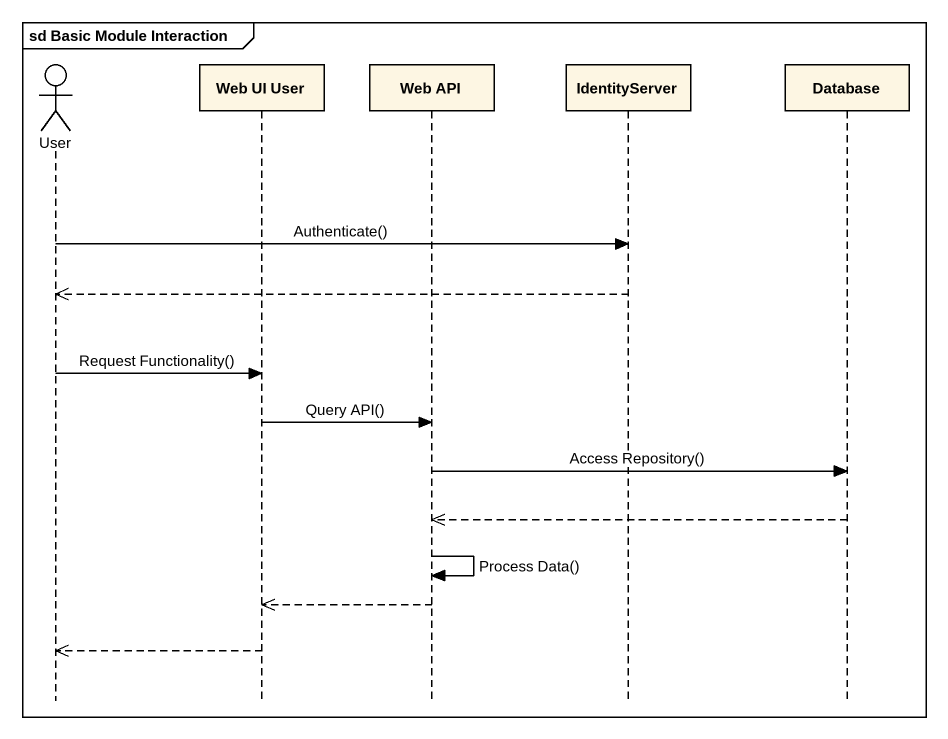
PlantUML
@startuml
mainframe sd Basic Module Interaction
hide footbox
actor User
participant "Web UI User" as Web_UI_User
participant "Web API" as Web_API
participant IdentityServer
participant "Database" as Database_

User -> IdentityServer : Authenticate()
IdentityServer -->> User
User -> Web_UI_User : Request Functionality()
Web_UI_User -> Web_API : Query API()
Web_API -> Database_ : Access Repository()
Database_ -->> Web_API
Web_API -> Web_API : Process Data()
Web_API -->> Web_UI_User
Web_UI_User -->> User
@enduml
